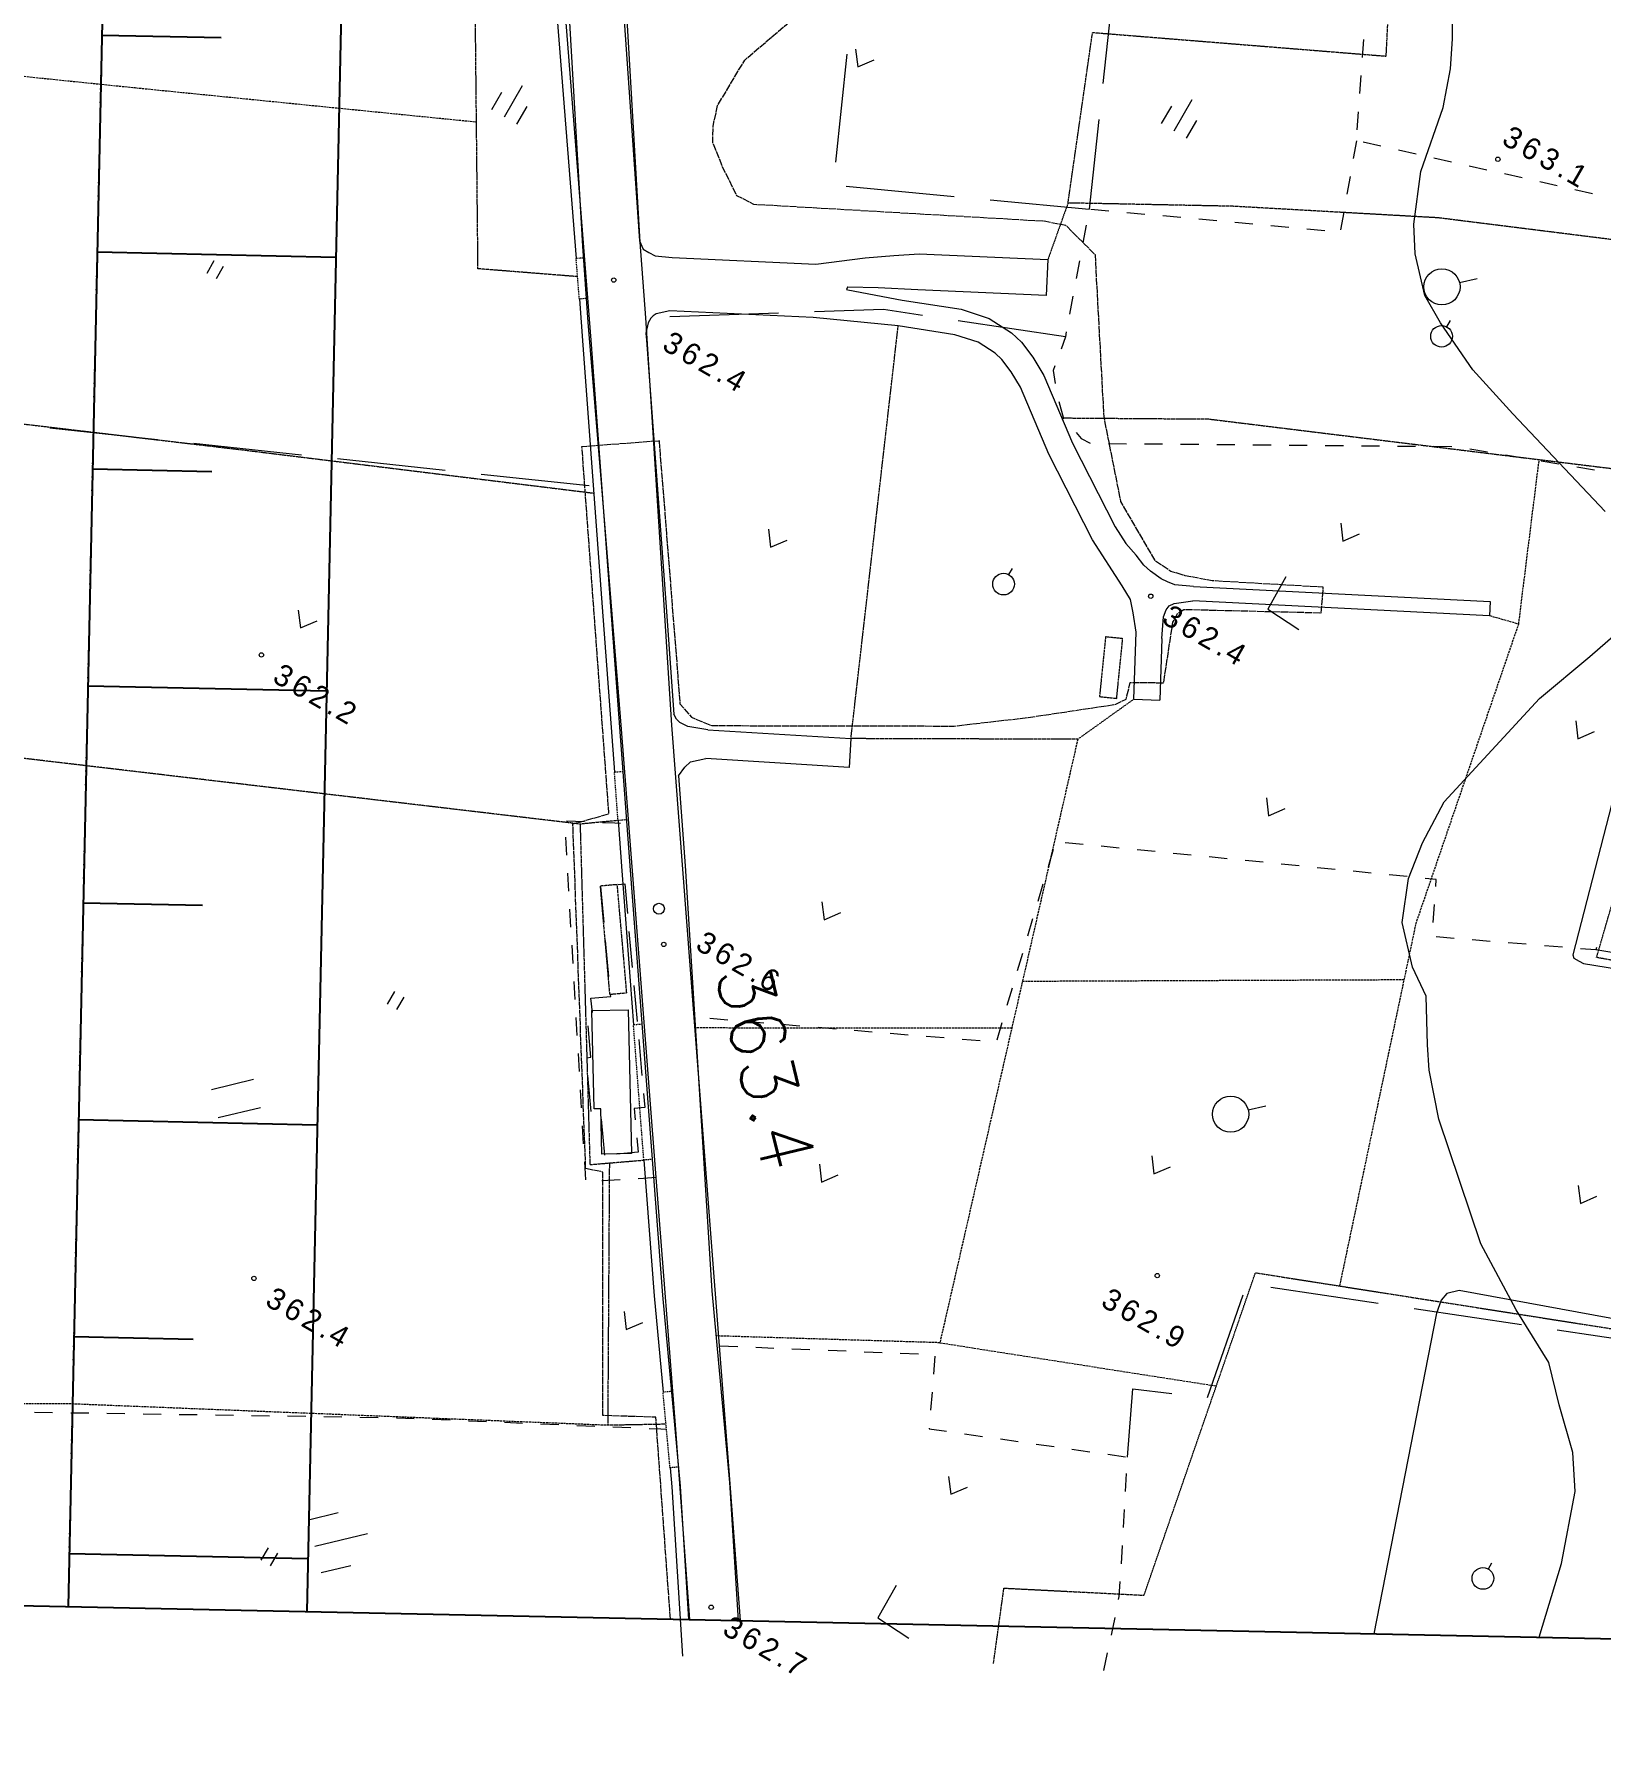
# Model space of a CAD drawing. Header units: millimetres. Extents: x 432273 to 1139245, y 170116 to 705940.
# Drawn here: x 577059 to 685394, y 196973 to 314438 of the extents above; entities that cross this region are included whole.
import ezdxf

# ---------------------------------------------------------------- set-up
doc = ezdxf.new("R2010")
doc.units = ezdxf.units.MM
doc.header["$LTSCALE"] = 100
for name, pattern in [('53003', [0.75, 0.5, -0.25]), ('55107', [1.25, 0.75, -0.5]), ('56301', [0.5, 0.25, -0.25]), ('56302', [2, 1.5, -0.5]), ('57103', [5.5, 5, -0.5]), ('SXF_一点短鎖線', [9.25, 6, -1.5, 0.25, -1.5])]:
    doc.linetypes.add(name, pattern=pattern)
doc.layers.get('Defpoints').update_dxf_attribs({"color": 153})
for name, color, linetype, lineweight in [('D-BGD', 7, 'Continuous', 13), ('D-BMK', 2, 'SXF_一点短鎖線', 13), ('D-BYP-STR2', 6, 'Continuous', 25), ('●予備設計_LP横断', 7, 'Continuous', 13)]:
    doc.layers.add(name, color=color, linetype=linetype, lineweight=lineweight)
doc.styles.add('BIGFONT', font='txt', dxfattribs={"height": 0.2, "bigfont": 'BIGFONT'})
doc.styles.add('Style-WORKING', font='WORKING.shx')

# ---------------------------------------------------------------- blocks, each defined once
blk = doc.blocks.new('M6313')
at = {"layer": '●予備設計_LP横断', "linetype": 'Continuous', "lineweight": 9, "flags": 128}
blk.add_lwpolyline([(-0.75, 0), (0, -1), (0.75, 0)], dxfattribs=at)
blk = doc.blocks.new('M6311')
at = {"layer": '●予備設計_LP横断', "linetype": 'Continuous', "lineweight": 9}
for p, q in [((-0.75, -1), (-0.75, 0)), ((0, -1), (0, 0))]:
    blk.add_line(p, q, dxfattribs=at)
blk = doc.blocks.new('M6334')
at = {"layer": '●予備設計_LP横断', "linetype": 'Continuous', "lineweight": 9}
for p, q in [((0, -1.25), (0, 1.25)), ((-1, -1.25), (-1, 0.15)), ((1, -1.25), (1, 0.15))]:
    blk.add_line(p, q, dxfattribs=at)
blk = doc.blocks.new('M6319')
at = {"layer": '●予備設計_LP横断', "linetype": 'Continuous', "lineweight": 9}
blk.add_line((0, 0.5), (0, 1), dxfattribs=at)
blk.add_circle((0, -0.25), 0.75, dxfattribs=at)
blk = doc.blocks.new('M7312')
at = {"layer": '●予備設計_LP横断', "linetype": 'Continuous', "lineweight": 20}
blk.add_circle((0, 0), 0.15, dxfattribs=at)
blk = doc.blocks.new('21311212131313131')
at = {"layer": 'D-BGD', "linetype": 'Continuous'}
for p, q in [((2809740.0356, -1305258.2567, 364083.9803), (2810687.0736, -1297818.0928, 364056.9803)), ((2784067.6034, -1298739.8635, 363966.9803), (2783428.5837, -1303124.6196, 363819.9803)), ((2731162.9169, -1304441.8715, 363952.9803), (2730914.9953, -1305667.3558, 363936.9803)), ((2750069.4933, -1305149.5921, 363977.9803), (2750251.5894, -1303913.1533, 363982.9803)), ((2783287.4455, -1305448.2761, 363825.9803), (2783212.3567, -1306695.413, 363828.9803)), ((2730667.5539, -1306891.963, 363920.9803), (2730418.7552, -1308116.967, 363904.9803)), ((2749704.821, -1307623.3468, 363965.9803), (2749886.9171, -1306386.908, 363971.9803)), ((2783136.7877, -1307943.4271, 363832.9803), (2783061.2187, -1309191.4412, 363835.9803)), ((2808476.4412, -1315177.9949, 364118.9803), (2809424.3563, -1307738.3113, 364092.9803)), ((2730171.3138, -1309341.5742, 363888.9803), (2729923.3923, -1310567.0584, 363872.9803)), ((2749340.6289, -1310096.2244, 363954.9803), (2749522.725, -1308859.7856, 363960.9803)), ((2782985.6497, -1310439.4552, 363838.9803), (2782910.5609, -1311686.5922, 363842.9803)), ((2729675.4707, -1311792.5427, 363856.9803), (2729428.0293, -1313017.1499, 363841.9803)), ((2748975.9566, -1312569.9791, 363943.9803), (2749158.0527, -1311333.5403, 363949.9803)), ((2758880.2638, -1331467.2195), (2759485.449, -1310927.8383)), ((2759485.449, -1310927.8383), (2760485.0088, -1310957.4572)), ((2760485.0088, -1310957.4572), (2759879.8235, -1331496.8383)), ((2737497.6971, -1313511.9149), (2737177.5133, -1312303.7596)), ((2782834.9919, -1312934.6063, 363845.9803), (2782759.4229, -1314182.6203, 363848.9803)), ((2729179.2306, -1314242.1539, 363825.9803), (2728931.309, -1315467.6382, 363809.9803)), ((2748850.1282, -1315059.342, 363912.9803), (2748834.4789, -1313809.2732, 363934.9803)), ((2781769.5263, -1314410.2399, 363859.9803), (2780520.5327, -1314348.9552, 363871.9803)), ((2728683.8677, -1316692.2453, 363793.9803), (2728435.9461, -1317917.7296, 363777.9803)), ((2748881.0298, -1317558.1222, 363866.9803), (2748864.9003, -1316308.9306, 363889.9803)), ((2778631.3907, -1316275.448, 363895.9803), (2778533.9567, -1317521.7527, 363899.9803)), ((2807213.7239, -1325098.2134, 364153.9803), (2808160.7619, -1317658.0496, 364127.9803)), ((2748911.4512, -1320057.7795, 363820.9803), (2748895.8019, -1318807.7108, 363843.9803)), ((2778436.5227, -1318768.0574, 363903.9803), (2778338.2115, -1320013.882, 363906.9803)), ((2728187.1474, -1319142.7337, 363761.9803), (2727939.706, -1320367.3408, 363745.9803)), ((2722083.3807, -1320548.4239, 363714.9803), (2720834.4703, -1320484.9047, 363709.9803)), ((2724579.4471, -1320674.5021, 363725.9803), (2723331.4139, -1320611.463, 363720.9803)), ((2727076.3907, -1320801.0604, 363736.9803), (2725828.3575, -1320738.0213, 363730.9803)), ((2727844.2521, -1320839.5034, 363739.9803), (2729079.3976, -1321032.2919, 363722.9803)), ((2730314.0629, -1321225.9575, 363704.9803), (2731549.2084, -1321418.746, 363687.9803)), ((2748941.8726, -1322557.4369, 363775.9803), (2748926.2234, -1321307.3681, 363798.9803)), ((2778240.7775, -1321260.1867, 363910.9803), (2778143.3435, -1322506.4914, 363914.9803)), ((2732783.4768, -1321611.0542, 363669.9803), (2734018.6223, -1321803.8427, 363652.9803)), ((2734121.9803, -1322897.8596, 363621.9803), (2734032.6072, -1324144.017, 363588.9803)), ((2748972.2941, -1325057.0942, 363729.9803), (2748956.6448, -1323807.0255, 363752.9803)), ((2778045.9095, -1323752.7961, 363918.9803), (2777948.9557, -1324998.2237, 363922.9803)), ((2733944.1113, -1325390.6546, 363555.9804), (2733854.7382, -1326636.812, 363522.9804)), ((2794988.2187, -1326926.1627), (2794668.035, -1325718.0074)), ((2749003.1957, -1327555.8744, 363684.9803), (2748987.5464, -1326305.8056, 363707.9803)), ((2777850.6446, -1326244.0482, 363925.9803), (2777753.2106, -1327490.3529, 363929.9803)), ((2814913.4449, -1329325.8682, 364079.9803), (2807777.673, -1327018.9544, 364151.9803)), ((2733765.3651, -1327882.9694, 363489.9804), (2733676.8692, -1329129.607, 363456.9804)), ((2749033.6171, -1330055.5318, 363638.9803), (2749017.9678, -1328805.463, 363661.9803)), ((2777655.7766, -1328736.6576, 363933.9803), (2777558.3426, -1329982.9623, 363937.9803)), ((2733587.0159, -1330376.6416, 363423.9804), (2733497.6428, -1331622.799, 363390.9804)), ((2749064.0385, -1332555.1891, 363593.9803), (2749048.3892, -1331305.1203, 363615.9803)), ((2777460.9086, -1331229.2671, 363940.9803), (2777362.5974, -1332475.0916, 363944.9803)), ((2733409.1469, -1332869.4366, 363357.9804), (2733319.7738, -1334115.594, 363324.9804)), ((2749094.9401, -1335053.9693, 363547.9804), (2749078.8106, -1333804.7777, 363570.9803)), ((2762514.8902, -1333574.3735), (2766794.1466, -1333633.5011)), ((2766768.7328, -1335433.3897), (2766794.1466, -1333633.5011)), ((2777265.1634, -1333721.3963, 363948.9803), (2777167.7294, -1334967.701, 363952.9803)), ((2733231.2779, -1335362.2316, 363291.9804), (2733141.9048, -1336608.389, 363258.9804)), ((2818987.6536, -1336140.3362, 363523.9804), (2819139.0298, -1334899.6206, 363519.9804)), ((2820288.6218, -1334830.1066, 363507.9804), (2821537.7177, -1334876.6269, 363494.9804)), ((2822786.8137, -1334923.1471, 363481.9804), (2824035.9096, -1334969.6674, 363468.9804)), ((2825285.0056, -1335016.1877, 363455.9804), (2826534.1015, -1335062.7079, 363443.9804)), ((2830256.6318, -1335422.4233, 363419.9804), (2831484.9331, -1335654.7865, 363420.9804)), ((2749125.3615, -1337553.6266, 363502.9804), (2749109.7122, -1336303.5579, 363524.9804)), ((2777070.2954, -1336214.0057, 363956.9803), (2776972.8614, -1337460.3104, 363959.9803)), ((2832713.2345, -1335887.1496, 363420.9804), (2833941.5358, -1336119.5128, 363420.9804)), ((2716771.6142, -1337806.7033, 363273.9804), (2724242.3936, -1338460.4109, 363234.9804)), ((2733052.5317, -1337854.5464, 363225.9804), (2732964.0358, -1339101.184, 363192.9804)), ((2818686.6556, -1338622.7277, 363530.9804), (2818837.1546, -1337381.5319, 363527.9804)), ((2726733.6907, -1338678.5013, 363221.9804), (2732955.0728, -1339221.6816, 363189.9804)), ((2776874.5502, -1338706.135, 363963.9803), (2776777.1162, -1339952.4397, 363967.9803)), ((2732449.3198, -1346072.3333, 363220.9804), (2732955.0728, -1339221.6816, 363189.9804)), ((2734067.9664, -1339404.5467, 363240.9804), (2735300.5446, -1339606.19, 363298.9804)), ((2736532.6425, -1339808.7104, 363355.9804), (2737765.2206, -1340010.3538, 363412.9804)), ((2738997.3185, -1340212.8742, 363469.9804), (2740228.5393, -1340414.9145, 363526.9804)), ((2818386.1377, -1341104.242, 363537.9804), (2818536.6367, -1339863.0462, 363534.9804)), ((2741815.6186, -1340674.9604, 363599.9803), (2740854.0659, -1348108.3184, 363322.9804)), ((2777272.4993, -1340782.2496, 363964.9803), (2778477.9054, -1341112.6628, 363953.9803)), ((2779682.9146, -1341441.7186, 363941.9803), (2780888.3207, -1341772.1318, 363930.9803)), ((2736276.0546, -1350891.9222), (2736490.0336, -1341998.1992)), ((2736490.0336, -1341998.1992), (2738989.4738, -1342057.7219)), ((2738989.4738, -1342057.7219), (2738776.3719, -1350951.9252)), ((2782094.2071, -1342101.6678, 363919.9803), (2783299.6132, -1342432.081, 363908.9803)), ((2818084.2624, -1343586.1533, 363545.9804), (2818234.7615, -1342344.9575, 363541.9804)), ((2784505.4995, -1342761.617, 363896.9803), (2785710.9057, -1343092.0302, 363885.9803)), ((2786916.792, -1343421.5662, 363874.9803), (2788122.1981, -1343751.9794, 363863.9803)), ((2789328.0845, -1344081.5154, 363852.9803), (2790533.4906, -1344411.9286, 363840.9803)), ((2817783.7446, -1346067.6676, 363552.9804), (2817933.7634, -1344827.349, 363548.9804)), ((2790606.0522, -1345551.7886, 363824.9803), (2790529.606, -1346799.3225, 363807.9803)), ((2790452.6797, -1348047.7335, 363791.9803), (2790375.3563, -1349294.7872, 363774.9803)), ((2812458.7794, -1348239.4342, 363618.9803), (2813706.166, -1348307.8195, 363603.9803)), ((2814954.9099, -1348375.8078, 363589.9803), (2816203.1737, -1348444.6732, 363574.9803)), ((2731712.7006, -1356045.7095, 363265.9804), (2732265.1442, -1348566.236, 363231.9804)), ((2812302.3841, -1350624.2808, 363611.9803), (2812327.4364, -1349374.8328, 363615.9803)), ((2790298.9102, -1350542.3211, 363757.9803), (2790221.5868, -1351789.3748, 363740.9803)), ((2812252.6766, -1353124.534, 363602.9803), (2812277.3319, -1351873.7287, 363606.9803)), ((2741302.173, -1352250.28), (2740842.5193, -1358127.4946)), ((2790144.6605, -1353037.7859, 363724.9803), (2790067.3372, -1354284.8396, 363707.9803)), ((2812202.5722, -1355623.43, 363593.9803), (2812227.6244, -1354373.982, 363597.9803)), ((2769484.5953, -1364829.433), (2769893.8164, -1354923.0751)), ((2769893.8164, -1354923.0751), (2771892.5005, -1355006.0153)), ((2771892.5005, -1355006.0153), (2771482.8825, -1364911.0159)), ((2789990.891, -1355532.3735, 363690.9803), (2789913.5677, -1356779.4272, 363673.9803)), ((2722597.7497, -1356196.2785, 363182.9804), (2730069.7583, -1356828.9983, 363254.9804)), ((2812152.4677, -1358122.3259, 363584.9803), (2812177.5199, -1356872.8779, 363589.9803)), ((2736886.3107, -1367959.4821), (2737143.2899, -1358031.3434)), ((2740842.5193, -1358127.4946), (2740585.5402, -1368055.6334)), ((2789836.6413, -1358027.8382, 363657.9803), (2789759.318, -1359274.8919, 363640.9803)), ((2812102.7602, -1360622.5792, 363576.9803), (2812127.8124, -1359373.1312, 363580.9803)), ((2740589.8991, -1360548.587, 363036.9804), (2741010.95, -1368036.5701, 362940.9804)), ((2789682.8718, -1360522.4258, 363623.9803), (2789605.5485, -1361769.4795, 363607.9803)), ((2789528.6221, -1363017.8906, 363590.9803), (2789451.2988, -1364264.9443, 363573.9803)), ((2742152.9077, -1369674.0744), (2742656.7305, -1369628.3949)), ((2787270.2431, -1369571.4517), (2789754.8719, -1369295.6752)), ((2790997.8651, -1369157.5884), (2793482.4939, -1368881.8119)), ((2817810.7847, -1370383.5279, 363273.9804), (2817837.1943, -1369133.6829, 363286.9804)), ((2720254.9746, -1371660.9194), (2735799.8879, -1370250.1709)), ((2783543.4983, -1369985.7952), (2786028.6073, -1369709.1415)), ((2800721.3808, -1370246.5011, 363289.9804), (2800822.1915, -1371493.0287, 363273.9804)), ((2782961.4329, -1371723.7802), (2780476.3239, -1372000.4339)), ((2786687.7808, -1371308.0793), (2784203.5489, -1371585.2132)), ((2799044.3784, -1371331.4948), (2796559.5831, -1371611.7404)), ((2817756.2112, -1372882.2574, 363245.9804), (2817783.4979, -1371632.8926, 363259.9804)), ((2795794.5541, -1373011.2962, 363312.9804), (2794548.9869, -1373110.3525, 363325.9804)), ((2798286.5657, -1372813.6637, 363286.9804), (2797040.9985, -1372912.72, 363299.9804)), ((2800779.0574, -1372615.154, 363260.9804), (2799532.1329, -1372714.6074, 363273.9804)), ((2743014.8016, -1373412.1171), (2720517.5966, -1375652.3179)), ((2752139.5439, -1380857.2837, 362977.9804), (2752784.7936, -1373385.2942, 362929.9804)), ((2775981.8009, -1374464.9301, 363513.9804), (2776012.1994, -1373216.1288, 363456.9804)), ((2780842.4014, -1374199.3256, 363468.9804), (2779595.957, -1374297.9017, 363481.9804)), ((2783334.8931, -1374000.8159, 363442.9804), (2782088.4488, -1374099.3921, 363455.9804)), ((2785826.9047, -1373803.1834, 363416.9804), (2784580.4604, -1373901.7596, 363429.9804)), ((2788318.9163, -1373605.551, 363390.9804), (2787072.4719, -1373704.1271, 363403.9804)), ((2790810.0507, -1373407.4383, 363364.9804), (2789564.4835, -1373506.4946, 363377.9804)), ((2793302.5425, -1373208.9287, 363338.9804), (2792056.9753, -1373307.985, 363351.9804)), ((2817701.1575, -1375381.864, 363218.9804), (2817728.4442, -1374132.4993, 363232.9804)), ((2778350.3898, -1374396.9581, 363494.9804), (2777104.8226, -1374496.0144, 363507.9804)), ((2817647.4611, -1377881.0737, 363191.9804), (2817673.8707, -1376631.2288, 363204.9804)), ((2817592.4074, -1380380.6803, 363163.9804), (2817620.1744, -1379130.4384, 363177.9804)), ((2817537.8339, -1382879.4098, 363136.9804), (2817565.1207, -1381630.0451, 363150.9804)), ((2751281.153, -1390819.8595, 363040.9804), (2751925.0454, -1383348.267, 362993.9804)), ((2817498.4371, -1387878.5715, 363114.9804), (2817491.7259, -1386628.8356, 363112.9804)), ((2826483.8625, -1390809.3015), (2825522.434, -1387184.3555)), ((2828297.2127, -1390329.0674), (2827758.8094, -1388299.187)), ((2817512.7367, -1390378.5235, 363120.9804), (2817505.1484, -1389128.3074, 363117.9804)), ((2824671.8697, -1391289.1386), (2824134.3436, -1389259.7384)), ((2817525.679, -1392878.8724, 363125.9804), (2817519.448, -1391628.2593, 363122.9804)), ((2750421.4048, -1400782.8322, 363103.9804), (2751066.6545, -1393310.8428, 363056.9804)), ((2817539.9786, -1395378.8244, 363130.9804), (2817533.2674, -1394129.0885, 363128.9804)), ((2797003.4862, -1398108.6927), (2796235.204, -1395209.663)), ((2795069.8949, -1398621.1456), (2794301.6126, -1395722.1158)), ((2817554.2782, -1397878.7763, 363136.9804), (2817546.6898, -1396628.5603, 363133.9804)), ((2817567.7006, -1400378.2481, 363141.9804), (2817560.9894, -1399128.5122, 363138.9804)), ((2817582.0002, -1402878.2001, 363146.9804), (2817575.289, -1401628.4642, 363144.9804)), ((2749563.0139, -1410745.408, 363166.9804), (2750206.9063, -1403273.8155, 363119.9804)), ((2817595.8196, -1405379.0292, 363152.9804), (2817588.7114, -1404127.936, 363149.9804)), ((2817609.242, -1407878.501, 363157.9804), (2817602.5308, -1406628.7651, 363154.9804)), ((2817623.5416, -1410378.453, 363162.9804), (2817616.8304, -1409128.7171, 363160.9804))]:
    blk.add_line(p, q, dxfattribs=at)
at = {"layer": 'D-BGD', "linetype": '56302'}
for p, q in [((2786411.0054, -1342714.8854), (2785751.3727, -1316326.7022)), ((2811523.8524, -1347904.3263), (2814114.7451, -1328733.5849)), ((2789675.1924, -1343389.1456), (2790118.7407, -1365257.348))]:
    blk.add_line(p, q, dxfattribs=at)
at = {"layer": 'D-BGD', "linetype": '55107'}
for p, q in [((2820490.2127, -1365778.5024), (2820557.0598, -1366374.8558)), ((2815278.7564, -1366368.4728), (2815346.9609, -1366964.4292)), ((2820557.0598, -1366374.8558), (2815346.9609, -1366964.4292)), ((2799266.1773, -1368031.6607), (2799324.4833, -1368629.0386)), ((2789938.1771, -1368940.0079), (2789996.4831, -1369537.3858)), ((2799324.4833, -1368629.0386), (2789996.4831, -1369537.3858)), ((2772506.3333, -1370619.7042), (2772563.2819, -1371217.479)), ((2775831.0895, -1370304.5079), (2775888.5184, -1370901.4056)), ((2775888.5184, -1370901.4056), (2772563.2819, -1371217.479)), ((2737048.6673, -1374006.2026), (2737107.4535, -1374602.7033)), ((2739899.5879, -1374325.4011), (2737107.4535, -1374602.7033)), ((2739839.9245, -1373728.4201), (2739899.5879, -1374325.4011))]:
    blk.add_line(p, q, dxfattribs=at)
at = {"layer": 'D-BGD', "linetype": 'Continuous', "elevation": 362999.9804, "flags": 128}
for points in [[(2831012.6992, -1306062.0084), (2825891.3596, -1304616.1146), (2820880.9757, -1303772.5475), (2818200.1826, -1303992.2382), (2814925.4161, -1305019.9638), (2812016.8208, -1305780.7294), (2808421.0727, -1308109.0874), (2803899.6016, -1310660.2946), (2795352.4156, -1313734.6471), (2791973.3613, -1314486.3943), (2790228.0434, -1314629.9392), (2786870.3318, -1314784.5897), (2784874.3049, -1315783.8605), (2781818.6092, -1316553.0209), (2778750.1205, -1316187.68), (2776269.4795, -1315262.8992), (2773414.7681, -1313819.8277), (2766135.744, -1307380.516), (2763160.5741, -1303968.7771), (2761566.5837, -1302224.0379)], [(2753105.3395, -1303110.963), (2746495.1176, -1309631.7822), (2743516.9576, -1312464.6765), (2740312.391, -1314767.7737), (2738433.4946, -1315890.4481), (2735565.4085, -1316620.9483), (2733519.8521, -1316763.1569), (2729884.5446, -1316356.5673), (2725426.9983, -1314884.2328), (2722733.8762, -1314449.6323), (2720659.0902, -1314343.2717), (2716059.6778, -1314469.1308)]]:
    blk.add_lwpolyline(points, dxfattribs=at)
at = {"layer": 'D-BGD', "linetype": 'Continuous', "elevation": 363999.9803}
for points in [[(2753866.9631, -1297669.2471), (2783794.8879, -1304704.5946), (2784034.4099, -1304641.9113), (2784236.0906, -1304273.5027), (2784386.6145, -1303956.8917), (2786123.8283, -1291558.0582)], [(2809627.4067, -1296854.9388), (2807171.5789, -1312086.6847), (2807395.356, -1312927.4128), (2807860.0613, -1313307.214), (2808756.6236, -1313627.0199), (2831012.6992, -1317497.4481)]]:
    blk.add_lwpolyline(points, dxfattribs=at)
at = {"layer": 'D-BGD', "linetype": '57103', "elevation": 362499.9804, "flags": 128}
blk.add_lwpolyline([(2831012.6992, -1366123.2899), (2830752.2493, -1366154.4276), (2817077.7037, -1367428.5261), (2817043.5489, -1371085.3121), (2800207.9036, -1371440.6141), (2799994.1847, -1372636.9406), (2776188.712, -1374016.162), (2775439.0128, -1371543.4193), (2750086.3378, -1373935.0471), (2749572.1162, -1368612.2934), (2767724.0888, -1366786.2815), (2768644.8509, -1365982.6091), (2769194.4264, -1364557.7199), (2768875.4727, -1347803.535), (2768180.9353, -1342708.1207), (2767141.3526, -1336662.8374), (2766760.6333, -1335953.0506), (2765614.9821, -1335693.5474), (2765578.7913, -1333389.9845), (2761377.2342, -1332830.7341), (2760777.9461, -1332519.762), (2760481.3032, -1332097.4398), (2760516.7091, -1322603.2023), (2758749.5119, -1322493.0815), (2758466.5756, -1330186.2156), (2758152.2307, -1332053.6601), (2757870.1753, -1333054.1114), (2757191.6182, -1334114.532), (2753108.7077, -1336605.9936), (2747273.5243, -1337889.6673), (2736108.5192, -1338723.7808), (2734122.6662, -1340795.6972), (2733859.6043, -1342319.5634), (2733114.1858, -1362394.5626), (2732547.413, -1363577.7402), (2730579.1033, -1364613.8452), (2728910.9854, -1365316.0896), (2727762.4303, -1365333.7295), (2726331.575, -1365048.6227), (2723144.6224, -1363237.8438), (2718074.1264, -1357543.567), (2715066.4632, -1354139.1209), (2712397.3067, -1349612.362), (2711122.4889, -1346026.762), (2709341.0676, -1344255.7988), (2708332.7143, -1343765.3507), (2706833.3742, -1343120.1219), (2704825.2364, -1342485.9281), (2701800.0816, -1342278.8343), (2694854.1425, -1342240.7748), (2692826.5406, -1342645.9009), (2691223.2868, -1343204.6683), (2688215.924, -1343889.7043), (2684776.2259, -1344947.9842), (2681195.4155, -1347319.8608), (2675268.4675, -1350370.5202), (2671310.4414, -1354074.9467), (2666753.1492, -1357924.4284), (2665147.7632, -1359513.7633), (2663987.5612, -1360468.9789), (2662795.2159, -1361097.6478), (2660669.8069, -1361425.2898), (2659029.8529, -1360878.6497), (2658044.7735, -1360460.2246), (2656538.5731, -1359290.2426), (2655578.5144, -1357695.3147), (2653179.7939, -1353453.4072), (2649363.7171, -1350330.3297), (2646086.6108, -1346722.5185), (2644548.623, -1345829.2648), (2639246.993, -1342387.7168), (2637490.1438, -1340413.5979), (2636977.8488, -1339160.6959), (2637145.5554, -1337469.4847), (2640167.9302, -1320784.2484), (2642105.7601, -1312948.2295), (2643536.402, -1309766.3628), (2647372.6459, -1303287.6772), (2647820.7291, -1301434.164), (2647826.4349, -1300571.9985), (2647644.2049, -1299805.3166), (2647324.3789, -1299512.8079), (2646435.8067, -1299134.674), (2644191.5378, -1299217.1216), (2631308.7427, -1304850.946), (2626711.1803, -1305960.5309), (2625121.1633, -1304854.1084), (2624541.5889, -1303497.1127), (2623950.9738, -1301739.6198), (2627616.8881, -1279538.9036), (2634115.1534, -1252099.7936), (2634700.6786, -1249716.1609), (2635003.7256, -1248296.2668), (2634878.7255, -1247002.2959), (2633658.7892, -1246256.9347)], dxfattribs=at)
at = {"layer": 'D-BGD', "linetype": '56301', "flags": 128}
for points in [[(2789163.6651, -1262652.0498), (2785097.5386, -1295863.0527), (2783949.3413, -1303068.8303), (2767670.4527, -1298712.7529), (2770098.5603, -1271476.0485), (2752550.9758, -1267888.109), (2752898.6806, -1252796.2414)], [(2833625.1133, -1343738.4534), (2828391.8743, -1343122.8789), (2828404.9074, -1342688.8189), (2828683.5315, -1333429.1915), (2808301.3816, -1326859.897), (2806231.3622, -1326192.9669), (2811211.7378, -1289558.446), (2813527.9244, -1269136.0433)], [(2732556.8254, -1340686.3626), (2720736.164, -1339238.3009), (2721949.3316, -1318908.6278), (2721821.4838, -1318904.7613), (2700927.5249, -1318291.2933), (2699328.8797, -1291473.4226), (2689575.3318, -1290818.3844), (2684495.2262, -1290477.0272), (2683953.9122, -1289883.1417), (2681464.5397, -1287150.0403)], [(2747423.1012, -1340806.8266), (2747285.8562, -1330649.1944), (2749072.5307, -1313089.123), (2750907.6702, -1295044.846), (2735291.2666, -1293568.6423), (2733051.707, -1315081.8288), (2732568.9745, -1328704.3702), (2732548.3617, -1329293.8862), (2732556.8254, -1340686.3626), (2736490.0336, -1341998.1992)], [(2766768.7328, -1335433.3897), (2769613.6051, -1339243.4947), (2769893.8164, -1354923.0751), (2741302.173, -1352250.28)], [(2799574.2453, -1371007.0831), (2817686.371, -1370744.0736), (2817528.4318, -1366717.6393)], [(2775888.5184, -1370901.4056), (2776192.0255, -1373518.6392), (2799714.4968, -1372348.1645), (2799324.4833, -1368629.0386)], [(2745596.8467, -1441056.1529), (2746728.3186, -1436702.7155), (2748565.8705, -1420528.282), (2750822.0981, -1397245.7604), (2753295.6126, -1373043.6147)], [(2776192.0255, -1373518.6392), (2771999.4508, -1416733.7984), (2786818.8735, -1417066.8813), (2786314.165, -1424069.7299), (2804293.7902, -1424132.0581), (2803828.4001, -1444690.9665)], [(2738356.6508, -1374478.2734), (2737952.5847, -1381374.3319), (2716268.6258, -1382049.8464), (2715267.4256, -1382833.3168), (2700725.5081, -1399586.2803), (2700135.754, -1405628.261)]]:
    blk.add_lwpolyline(points, dxfattribs=at)
at = {"layer": 'D-BGD', "linetype": 'Continuous', "extrusion": (0.006524, 0.002391, 0.999976), "elevation": 378854.84}
blk.add_lwpolyline([(2780827.9876, -1303994.9252), (2780995.6885, -1304034.2876), (2780930.1012, -1305109.9331)], dxfattribs=at)
at = {"layer": 'D-BGD', "linetype": '56302', "flags": 128}
for points in [[(2761016.0369, -1308931.6039), (2752305.489, -1308028.9952), (2749615.0825, -1307749.7865)], [(2807026.9684, -1320343.48), (2804905.864, -1319942.7139), (2781818.0143, -1315583.6626), (2761016.0369, -1308931.6039), (2760485.0088, -1310957.4572)], [(2769613.6051, -1339243.4947), (2811523.8524, -1347904.3263), (2811373.2358, -1363387.9568)], [(2817650.8582, -1442197.057), (2816977.342, -1408070.6734), (2817686.371, -1370744.0736)], [(2723100.3266, -1440129.7021), (2723108.3741, -1440033.7842), (2725927.9634, -1405361.7343), (2727803.0593, -1381690.4408)]]:
    blk.add_lwpolyline(points, dxfattribs=at)
at = {"layer": 'D-BGD', "linetype": 'Continuous', "extrusion": (0.010442, 0.001795, 0.999944), "elevation": 390527.7345}
blk.add_lwpolyline([(2775320.6091, -1314992.0257), (2774837.6966, -1314968.2237), (2774777.4542, -1315732.1424)], dxfattribs=at)
at = {"layer": 'D-BGD', "linetype": 'Continuous'}
for points in [[(2758076.9955, -1325085.6005), (2760337.9639, -1326297.1181), (2761701.4613, -1324125.0492)], [(2828355.1818, -1350584.8638), (2830616.1502, -1351796.3814), (2831979.6476, -1349624.3125)], [(2794725.0069, -1368744.6023), (2795685.3496, -1368637.6084), (2795765.6431, -1369365.5871), (2796562.4307, -1369276.2207)], [(2797803.6695, -1369137.1735), (2798790.1158, -1369026.2291), (2798955.825, -1370524.8919)], [(2780308.337, -1370791.234), (2780258.0929, -1370349.8946), (2782300.9853, -1370123.0048)], [(2789206.9538, -1372399.8789), (2788214.9117, -1372516.8803), (2788059.7676, -1371155.1056), (2787929.8967, -1371169.5124)], [(2792334.5387, -1372740.5693), (2792294.8597, -1372436.1181), (2790115.7066, -1372680.7568)], [(2796044.1181, -1372330.5093), (2796044.4318, -1372334.1012), (2793564.5025, -1372615.8706)]]:
    blk.add_lwpolyline(points, dxfattribs=at)
at = {"layer": 'D-BGD', "linetype": 'Continuous', "flags": 128}
for points in [[(2758880.2638, -1331467.2195), (2758797.3705, -1332755.6854), (2758611.7485, -1333269.6898), (2758391.1998, -1333712.1321), (2757897.331, -1334451.8439), (2757471.9431, -1334926.9346), (2756796.1552, -1335480.4141), (2756010.6081, -1336205.2352)], [(2762514.8902, -1333574.3735), (2761019.408, -1333486.4553), (2760548.884, -1333310.9557), (2760265.8673, -1333111.5603), (2760093.135, -1332762.7716), (2759879.8235, -1331496.8383)], [(2766768.7328, -1335433.3897), (2762132.9779, -1335369.4878), (2760785.0782, -1335584.6693), (2759869.9835, -1335798.5164), (2758945.1271, -1336394.6326), (2755810.1174, -1338512.3604), (2749947.3756, -1341641.4901), (2745367.74, -1343711.6809), (2744304.7089, -1344376.94), (2743478.8055, -1345031.7869), (2743053.8338, -1345495.7049), (2742310.1628, -1346706.3061), (2741826.1465, -1348311.0005), (2741302.173, -1352250.28)], [(2739516.8939, -1352012.8366), (2740060.9581, -1347930.6502), (2740653.8296, -1345962.5931), (2741609.9186, -1344407.7019), (2742248.0965, -1343710.5091), (2743265.3736, -1342903.9186), (2744515.8154, -1342121.2278), (2749151.9156, -1340024.946), (2754880.3884, -1336968.2372), (2756010.6081, -1336205.2352)], [(2737143.2899, -1358031.3434), (2736633.2418, -1354627.2789), (2736446.9579, -1352647.657), (2736276.0546, -1350891.9222)], [(2738776.3719, -1350951.9252), (2738697.5851, -1353680.2275), (2738696.2727, -1355794.2802), (2738696.4009, -1355814.8711), (2738850.5061, -1355870.7331), (2738867.0115, -1355776.0253), (2739516.8939, -1352012.8366)], [(2808255.6049, -1363741.2987), (2821484.6796, -1362243.8535), (2831012.6992, -1361439.2398)], [(2772704.6889, -1366783.7587), (2778936.1034, -1366192.3927), (2808255.6049, -1363741.2987)], [(2769484.5953, -1364829.433), (2769281.301, -1366202.472), (2769150.0488, -1366494.2919), (2769015.5568, -1366764.9576), (2768806.0258, -1366995.6841), (2768458.3257, -1367187.2529)], [(2772704.6889, -1366783.7587), (2772104.3628, -1366368.4749), (2771728.9101, -1365971.4117), (2771482.8825, -1364911.0159)], [(2831012.6992, -1364851.3285), (2821818.7, -1365627.9364), (2808638.1572, -1367120.0287)], [(2820557.0598, -1366374.8558), (2821878.3634, -1366224.9173), (2833560.1239, -1365238.2003)], [(2742656.7305, -1369628.3949), (2760745.2856, -1367919.4539), (2768458.3257, -1367187.2529)], [(2808638.1572, -1367120.0287), (2779296.8892, -1369975.321), (2761103.8369, -1371702.2989), (2743014.8016, -1373412.1171)], [(2799324.4833, -1368629.0386), (2808701.4124, -1367716.6959), (2815346.9609, -1366964.4292)], [(2735799.8879, -1370250.1709), (2736355.052, -1369979.509), (2736592.1071, -1369598.5446), (2736792.9612, -1369144.1807), (2736886.3107, -1367959.4821)], [(2740585.5402, -1368055.6334), (2740821.2331, -1368984.9674), (2740960.2611, -1369193.321), (2741121.1283, -1369368.0286), (2741456.4543, -1369544.7583), (2742152.9077, -1369674.0744)], [(2775888.5184, -1370901.4056), (2779354.3181, -1370572.2187), (2789996.4831, -1369537.3858)], [(2739899.5879, -1374325.4011), (2743073.1076, -1374009.495), (2761159.9084, -1372299.5936), (2772563.2819, -1371217.479)], [(2704072.8026, -1376459.8545), (2705898.1164, -1376559.6091), (2712226.107, -1376799.7586), (2720567.3615, -1376250.7203), (2737107.4535, -1374602.7033)]]:
    blk.add_lwpolyline(points, dxfattribs=at)
at = {"layer": 'D-BGD', "linetype": 'Continuous', "extrusion": (0.121256, -0.008276, 0.992587), "elevation": 713712.8392}
blk.add_lwpolyline([(-1139712.4354, -2837797.502), (-1139760.5295, -2833025.3553), (-1137034.512, -2833107.6337)], dxfattribs=at)
at = {"layer": 'D-BGD', "linetype": 'Continuous', "extrusion": (0.013396, 0.070612, 0.997414), "elevation": 306096.5111}
blk.add_lwpolyline([(-3027074.0823, 808754.5778), (-3028085.4032, 808601.526), (-3028312.4626, 808601.526)], dxfattribs=at)
at = {"layer": 'D-BGD', "linetype": 'Continuous', "extrusion": (0.001075, 0.015237, 0.999883), "elevation": 345993.9948}
blk.add_lwpolyline([(2748027.6302, -1345230.0547), (2748428.3556, -1344864.5412), (2748742.4241, -1344230.3876)], dxfattribs=at)
at = {"layer": 'D-BGD', "linetype": 'Continuous', "extrusion": (-0.102437, -0.368675, 0.923897), "elevation": 549339.8667}
blk.add_lwpolyline([(3000292.5398, -376198.7642), (3000649.7366, -376156.9497), (3001540.1031, -376185.6972)], dxfattribs=at)
at = {"layer": 'D-BGD', "linetype": 'Continuous', "extrusion": (0.016729, 0.012786, 0.999778), "elevation": 392244.3906}
blk.add_lwpolyline([(-2731916.6098, -1357512.8432), (-2732184.6316, -1357702.8151), (-2732628.5673, -1358510.1954)], dxfattribs=at)
at = {"layer": 'D-BGD', "linetype": 'Continuous', "extrusion": (0.025425, -0.028735, 0.999264), "elevation": 471622.0017}
blk.add_lwpolyline([(1168125.4726, -2808146.4074), (1169232.3325, -2808667.6665), (1169258.9032, -2808667.6665)], dxfattribs=at)
at = {"layer": 'D-BGD', "linetype": 'Continuous', "extrusion": (0.000206125, 0.003292, 0.999995), "elevation": 359699.7856}
blk.add_lwpolyline([(2817376.0414, -1349703.5353), (2817411.3135, -1349705.744), (2817557.3702, -1348499.7306)], dxfattribs=at)
at = {"layer": 'D-BGD', "linetype": 'Continuous', "extrusion": (-0.130106, -0.020035, 0.991298), "elevation": 30567.9693}
blk.add_lwpolyline([(1751944.4286, 2529089.9619), (1754575.237, 2528322.7171), (1759312.4142, 2527859.3316)], dxfattribs=at)
at = {"layer": 'D-BGD', "linetype": 'Continuous', "extrusion": (0.997141, -0.020287, 0.072793), "elevation": 2858130.5444}
blk.add_lwpolyline([(-1305639.8048, 155890.7808), (-1305018.0401, 155930.8872), (-1304390.9548, 155932.8926)], dxfattribs=at)
at = {"layer": 'D-BGD', "linetype": 'Continuous', "extrusion": (0.999717, -0.022404, 0.007979), "elevation": 2850612.5933}
blk.add_lwpolyline([(-1304406.8728, 340567.023), (-1303596.879, 340576.0233), (-1303168.3894, 340677.0265)], dxfattribs=at)
at = {"layer": 'D-BGD', "linetype": 'Continuous', "extrusion": (0.996041, 0.079698, 0.039365), "elevation": 2694728.6591}
blk.add_lwpolyline([(-1586781.4383, 257590.6346), (-1587646.7476, 257430.5105), (-1588016.4636, 257425.5067)], dxfattribs=at)
at = {"layer": 'D-BGD', "linetype": 'Continuous', "flags": 128}
blk.add_lwpolyline([(2798973.112, -1371538.7292), (2795833.6275, -1371673.7607), (2795853.677, -1372132.7716), (2789058.7075, -1372427.027), (2788950.3276, -1369917.7533), (2798884.3845, -1369487.1091)], close=True, dxfattribs=at)
at = {"layer": 'D-BGD', "linetype": 'Continuous', "extrusion": (0.971631, -0.013025, 0.236143), "elevation": 2800971.9546}
blk.add_lwpolyline([(-1334635.834, -306706.231), (-1333787.4549, -306746.3661), (-1333386.6842, -306754.5989)], dxfattribs=at)
at = {"layer": 'D-BGD', "linetype": 'Continuous', "extrusion": (-0.549653, 0.002925, 0.835388), "elevation": -1249352.5975}
blk.add_lwpolyline([(1370364.7738, 2559405.8132), (1370322.7143, 2559405.8132), (1369114.806, 2559429.4642)], dxfattribs=at)
at = {"layer": 'D-BGD', "linetype": 'Continuous'}
for points in [[(2831012.6992, -1361294.8218, 363456.4943), (2820369.5018, -1362302.566, 363569.9803), (2812055.3704, -1363120.6812, 363529.9804), (2789390.2628, -1365351.0485, 363409.9804), (2769222.7558, -1367329.8412, 363309.9804), (2741105.6808, -1369710.7039, 362919.9804), (2735891.8294, -1370196.7595, 362989.9804), (2716128.7742, -1371769.9431, 363019.9804)], [(2719197.2581, -1375536.0158, 363019.9804), (2736231.3213, -1374178.9378, 362989.9804), (2741476.2896, -1373698.5162, 362919.9804), (2752855.6143, -1372529.134, 363079.9804), (2769571.7846, -1370815.6234, 363309.9804), (2776080.3751, -1370171.9271, 363339.9804), (2800515.1049, -1367770.2785, 363469.9804), (2817902.4631, -1366059.3889, 363549.9804), (2820696.1854, -1365787.516, 363569.9803), (2831012.6992, -1364812.4569, 363460.6676)]]:
    blk.add_polyline3d(points, dxfattribs=at)
for centre, radius in [((2737818.4233, -1314720.6848), 1249.9499), ((2795308.945, -1328134.9325), 1249.9499), ((2781927.3721, -1367946.2087, 363369.9804), 375)]:
    blk.add_circle(centre, radius, dxfattribs=at)
at = {"layer": 'D-BGD', "linetype": '53003'}
for points in [[(2766726.6427, -1336610.2264), (2762595.0841, -1336279.3428), (2762498.6008, -1337469.9645), (2766630.9309, -1337801.4842)], [(2787782.2836, -1370050.1285), (2780321.0019, -1370859.7293), (2780449.5163, -1372047.3205), (2787911.6753, -1371238.1999)]]:
    blk.add_3dface(points, dxfattribs=at)
at = {"layer": 'D-BMK'}
blk.add_lwpolyline([(2589189.5631, -1230709.1702), (2589872.5778, -1263509.1193, -0.0787115282), (2585621.508, -1294509.7547), (2564331.8799, -1364983.0527, 0.4549504243), (2585573.9279, -1398823.3893), (2633953.1706, -1406448.3262, 0.0389360191), (2649456.1269, -1407667.6426), (2831012.6992, -1407786.7943)], format="xyb", dxfattribs=at)
at = {"layer": 'D-BYP-STR2'}
for p, q in [((2737341.2579, -1407725.3197), (2737352.093, -1391215.3233)), ((2767341.2514, -1407745.0081), (2767352.0866, -1391235.0116)), ((2797341.245, -1407764.6964), (2797352.0801, -1391254.7)), ((2827341.2385, -1407784.3848), (2827352.0737, -1391274.3883)), ((2722341.2611, -1407715.4755), (2722346.6787, -1399460.4773)), ((2752341.2547, -1407735.1639), (2752346.6722, -1399480.1657)), ((2782341.2482, -1407754.8522), (2782346.6658, -1399499.854)), ((2812341.2417, -1407774.5406), (2812346.6593, -1399519.5424))]:
    blk.add_line(p, q, dxfattribs=at)
at = {"layer": 'D-BYP-STR2', "flags": 128}
for points in [[(2589189.5631, -1230709.1702), (2589872.5778, -1263509.1193, -0.0787115282), (2585621.508, -1294509.7547), (2564331.8799, -1364983.0527, 0.4549504243), (2585573.9279, -1398823.3893), (2633953.1706, -1406448.3262, 0.0389360191), (2649456.1269, -1407667.6426), (2831012.6992, -1407786.7943)], [(2594735.5442, -1321431.3572), (2580136.4499, -1369757.5336, 0.4549504243), (2588144.3012, -1382514.702), (2636523.5438, -1390139.6389, 0.0389360191), (2649466.9621, -1391157.6462), (2831012.6992, -1391276.7907)]]:
    blk.add_lwpolyline(points, format="xyb", dxfattribs=at)
at = {"layer": 'Defpoints'}
blk.add_lwpolyline([(2358657.0594, -1541785.2211), (2831012.6992, -1541785.2211), (2831012.6992, -987785.2211), (2358657.0594, -987785.2211)], close=True, dxfattribs=at)
at = {"layer": 'D-BGD', "linetype": 'Continuous', "lineweight": 9, "xscale": 1000, "yscale": 1000, "zscale": 1000, "rotation": 61.30205960440028}
for name, p in [('M6313', (2767973.3848, -1304189.814)), ('M6313', (2800094.3437, -1303355.4263)), ('M6319', (2826811.3294, -1309907.4859)), ('M6319', (2741017.505, -1314556.3993)), ('M6313', (2754651.0937, -1320714.5902)), ('M6313', (2773746.5597, -1325458.8483)), ('M6334', (2726323.5024, -1332857.5007)), ('M6313', (2798664.3961, -1332868.3514)), ('M6319', (2758771.7357, -1344474.9268)), ('M6313', (2821107.0325, -1346452.7911)), ('M6313', (2722580.9927, -1354939.9031)), ('M6313', (2781571.7353, -1356034.2057)), ('M6313', (2799713.2943, -1355834.0506)), ('M6313', (2755902.1222, -1360266.7774)), ('M6313', (2810186.5112, -1369116.8141)), ('M6334', (2726318.2417, -1379165.2587)), ('M6311', (2788397.674, -1385428.9803)), ('M6313', (2762161.3278, -1392646.8539)), ('M6311', (2827018.7476, -1393366.2337)), ('M6311', (2738131.8829, -1398958.3947))]:
    blk.add_blockref(name, p, dxfattribs=at)
at = {"layer": 'D-BGD', "linetype": 'Continuous', "lineweight": 20, "xscale": 1000, "yscale": 1000, "zscale": 1000, "rotation": 61.30205960440028}
for p in [(2728920.2694, -1311041.666, 363134.9804), (2806573.2082, -1332971.8079, 362862.9804), (2759617.6024, -1334404.0313, 362434.9804), (2830139.5579, -1363331.4538, 362693.9804), (2784387.9904, -1367558.1045, 362642.9804), (2738543.3938, -1371975.5158, 362383.9804), (2808064.9622, -1395404.1024, 362409.9804), (2764957.9714, -1395793.2753, 362172.9804)]:
    blk.add_blockref('M7312', p, dxfattribs=at)
at = {"layer": 'D-BGD', "linetype": 'Continuous', "style": 'BIGFONT'}
blk.add_text('363.4', height=3749.9998, rotation=14.862356431, dxfattribs=at).set_placement((2786208.8447, -1363992.4746))
at = {"layer": 'D-BGD', "linetype": 'Continuous', "char_height": 1499.999919, "attachment_point": 7, "rotation": 61.302059604, "line_spacing_factor": 0.722892, "style": 'Style-WORKING'}
for s, insert in [('\\T1.315;363.1', (2727828.2321, -1310883.397)), ('\\T1.281;362.4', (2761430.8646, -1333686.6211, 362434.9804)), ('\\T1.287;362.9', (2808734.2074, -1336923.117)), ('\\T1.284;362.7', (2831952.8201, -1362614.0436, 362693.9804)), ('\\T1.287;362.6', (2784652.0032, -1365455.1748)), ('\\T1.281;362.4', (2743242.0552, -1368628.0269)), ('\\T1.284;362.2', (2766771.2336, -1395075.8651, 362172.9804)), ('\\T1.281;362.4', (2809878.2243, -1394686.6922, 362409.9804))]:
    blk.add_mtext(s, dxfattribs=dict(at, insert=insert))

msp = doc.modelspace()

# ---------------------------------------------------------------- block references
at = {"layer": 'D-BGD', "linetype": '56301', "rotation": 268.807065034117}
msp.add_blockref('21311212131313131', (2045832.1, 3006806.9, 354000), dxfattribs=at)

doc.saveas('drawing.dxf')
